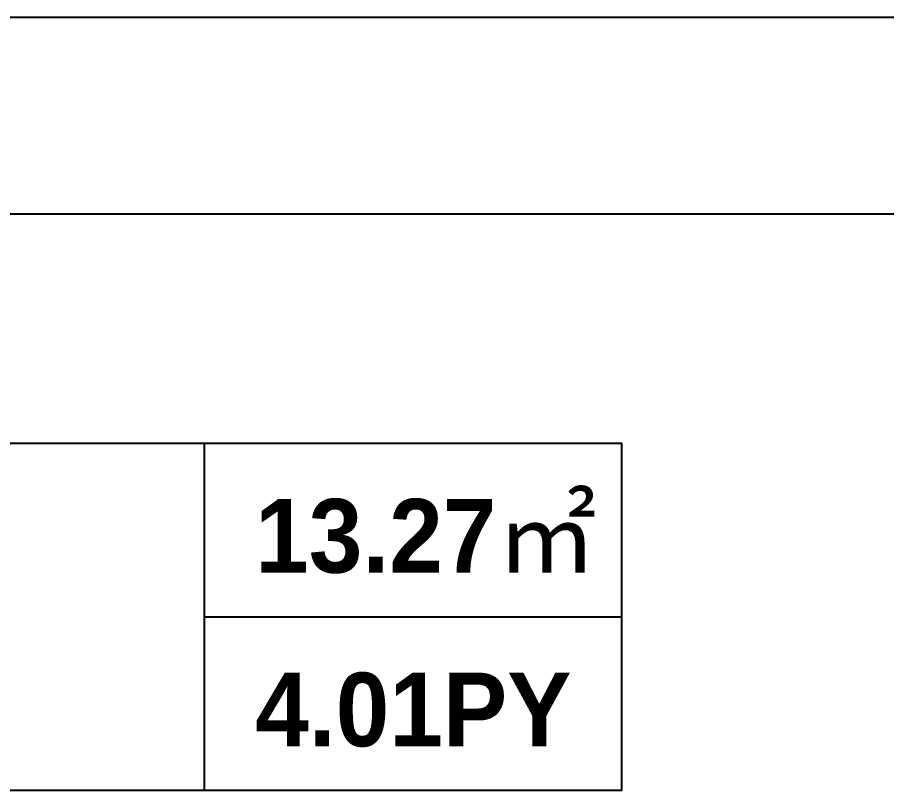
# Model space of a CAD drawing. Header units: millimetres. Extents: x 118028 to 193504, y 42792 to 96100.
# Drawn here: x 174333 to 175218, y 61941 to 62728 of the extents above; entities that cross this region are included whole.
import ezdxf
from ezdxf.enums import TextEntityAlignment as Align

# ---------------------------------------------------------------- set-up
doc = ezdxf.new("R2010")
doc.units = ezdxf.units.MM
doc.header["$LTSCALE"] = 30
for name, color, linetype in [('0-ELC TEXT', 7, 'Continuous'), ('03-TEXT', 3, 'Continuous'), ('C-WIN', 4, 'Continuous')]:
    doc.layers.add(name, color=color, linetype=linetype)
doc.styles.add('넥슨고딕', font='NEXONLv1GothicBold.ttf')

# ---------------------------------------------------------------- blocks, each defined once
blk = doc.blocks.new('vusaudeh')
at = {"layer": 'C-WIN'}
blk.add_lwpolyline([(147688.88, 80947.8), (149788.88, 80947.8), (149788.88, 81147.8), (147688.88, 81147.8)], close=True, dxfattribs=at)
blk = doc.blocks.new('cjswjdeh2')
blk.add_blockref('vusaudeh', (59803.08, -18420))

msp = doc.modelspace()

# ---------------------------------------------------------------- linework, layer by layer
at = {"layer": '0-ELC TEXT'}
for p, q in [((174523.21, 61940.52), (174523.21, 62294.28)), ((174523.21, 62117.4), (174947.9, 62117.4))]:
    msp.add_line(p, q, dxfattribs=at)
msp.add_lwpolyline([(173316, 62294.28), (174947.9, 62294.28), (174947.9, 61940.52), (173316, 61940.52)], close=True, dxfattribs=at)

# ---------------------------------------------------------------- block references
msp.add_blockref('cjswjdeh2', (-34003.08, 0))

# ---------------------------------------------------------------- texts
at = {"layer": '03-TEXT', "style": '넥슨고딕'}
for s, p in [('13.27㎡', (174748.87, 62162.49)), ('4.01PY', (174736.04, 61985.61))]:
    msp.add_text(s, height=75, dxfattribs=at).set_placement(p, align=Align.CENTER)

doc.saveas('drawing.dxf')
